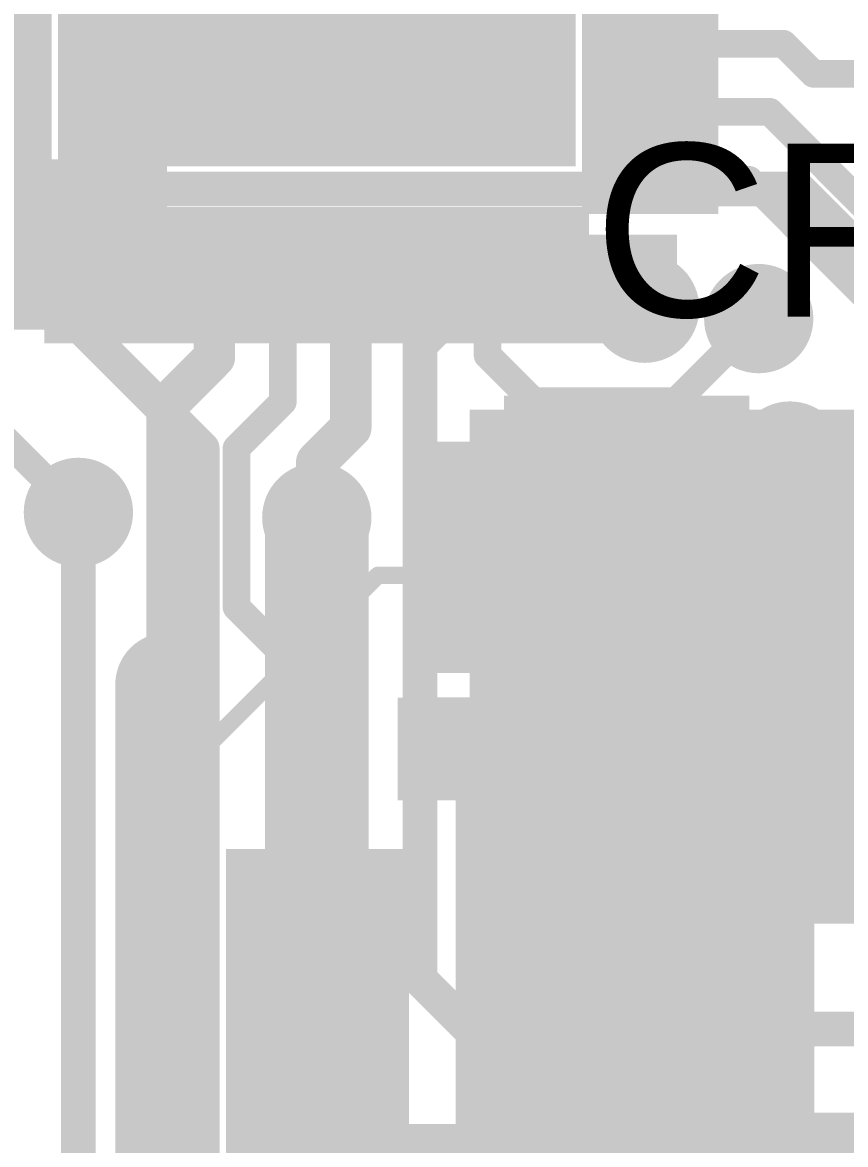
# Model space of a CAD drawing. Header units: millimetres. Extents: x -0.39 to 1.43, y -0.39 to 1.45.
# Drawn here: x 1.064 to 1.3021, y 0.2391 to 0.5637 of the extents above; entities that cross this region are included whole.
import ezdxf

# ---------------------------------------------------------------- set-up
doc = ezdxf.new("R2010")
doc.units = ezdxf.units.MM
doc.header["$MEASUREMENT"] = 0
for name, color, linetype in [('BottomLayer', 5, 'Continuous'), ('BottomPaste', 16, 'Continuous'), ('BottomSolder', 6, 'Continuous'), ('TopLayer', 1, 'Continuous'), ('TopOverlay', 2, 'Continuous'), ('TopPaste', 8, 'Continuous'), ('TopSolder', 216, 'Continuous'), ('ViaHoleLayer', 16, 'Continuous')]:
    doc.layers.add(name, color=color, linetype=linetype)
doc.styles.add('Arial', font='', dxfattribs={"height": 0.2})
doc.styles.get('Arial').set_extended_font_data('Arial')

# ---------------------------------------------------------------- blocks, each defined once
blk = doc.blocks.new('C___0402_B_51')
at = {"layer": 'BottomLayer'}
for points in [[(-0.009500000000000001, 0.0125), (-0.009499999999999998, -0.0125), (-0.0275, -0.0125), (-0.0275, 0.0125)], [(0.0275, 0.0125), (0.0275, -0.0125), (0.009500000000000001, -0.0125), (0.009499999999999998, 0.0125)]]:
    blk.add_hatch(color=5, dxfattribs=at).paths.add_polyline_path(points)
at = {"layer": 'BottomPaste'}
for points in [[(-0.009500000000000001, 0.0125), (-0.009499999999999998, -0.0125), (-0.0275, -0.0125), (-0.0275, 0.0125)], [(0.0275, 0.0125), (0.0275, -0.0125), (0.009500000000000001, -0.0125), (0.009499999999999998, 0.0125)]]:
    blk.add_hatch(color=16, dxfattribs=at).paths.add_polyline_path(points)
at = {"layer": 'BottomSolder'}
for points in [[(-0.007137800000000001, 0.0148622), (-0.007137799999999999, -0.0148622), (-0.0298622, -0.0148622), (-0.0298622, 0.0148622)], [(0.0298622, 0.0148622), (0.0298622, -0.0148622), (0.007137800000000001, -0.0148622), (0.007137799999999999, 0.0148622)]]:
    blk.add_hatch(color=6, dxfattribs=at).paths.add_polyline_path(points)
blk = doc.blocks.new('RVT1H101M0607_52')
at = {"layer": 'TopLayer'}
blk.add_hatch(color=1, dxfattribs=at).paths.add_polyline_path([(-0.17913385, 0.03149605), (-0.04133855, 0.03149605), (-0.04133855, -0.03149605), (-0.17913385, -0.03149605)])
at = {"layer": 'TopPaste'}
blk.add_hatch(color=8, dxfattribs=at).paths.add_polyline_path([(-0.17913385, 0.03149605), (-0.04133855, 0.03149605), (-0.04133855, -0.03149605), (-0.17913385, -0.03149605)])
at = {"layer": 'TopSolder'}
blk.add_hatch(color=216, dxfattribs=at).paths.add_polyline_path([(-0.18313385, 0.03549605), (-0.03733855, 0.03549605), (-0.03733855, -0.03549605), (-0.18313385, -0.03549605)])
at = {"layer": 'TopOverlay', "const_width": 0.005}
for points in [[(-0.1312362, 0.052), (-0.1312362, 0.072)], [(-0.1542362, 0.04), (-0.1542362, 0.068)], [(-0.1402362, 0.054), (-0.1682362, 0.054)], [(-0.1312362, -0.072), (-0.1312362, -0.052)], [(-0.0722362, -0.131), (-0.1312362, -0.072)], [(0.1307638, -0.131), (-0.0722362, -0.131)]]:
    blk.add_lwpolyline(points, dxfattribs=at)
at = {"layer": 'TopOverlay', "const_width": 0.0025}
for points in [[(-0.1694862, 0.054, 1), (-0.1669862, 0.054, 1)], [(-0.1414862, 0.054, 1), (-0.1389862, 0.054, 1)], [(-0.1324862, 0.052, 1), (-0.1299862, 0.052, 1)], [(-0.1554862, 0.04, 1), (-0.1529862, 0.04, 1)], [(-0.1324862, -0.052, 1), (-0.1299862, -0.052, 1)], [(-0.1324862, -0.072, 1), (-0.1299862, -0.072, 1)], [(-0.1324862, -0.072, 1), (-0.1299862, -0.072, 1)], [(-0.0734862, -0.131, 1), (-0.0709862, -0.131, 1)], [(-0.0734862, -0.131, 1), (-0.0709862, -0.131, 1)]]:
    blk.add_lwpolyline(points, format="xyb", close=True, dxfattribs=at)
blk = doc.blocks.new('C__0603_B_53')
at = {"layer": 'BottomLayer'}
for points in [[(-0.045, -0.0175), (-0.045, 0.0175), (-0.015, 0.0175), (-0.015, -0.0175)], [(0.015, -0.0175), (0.015, 0.0175), (0.045, 0.0175), (0.045, -0.0175)]]:
    blk.add_hatch(color=5, dxfattribs=at).paths.add_polyline_path(points)
at = {"layer": 'BottomPaste'}
for points in [[(-0.045, -0.0175), (-0.045, 0.0175), (-0.015, 0.0175), (-0.015, -0.0175)], [(0.015, -0.0175), (0.015, 0.0175), (0.045, 0.0175), (0.045, -0.0175)]]:
    blk.add_hatch(color=16, dxfattribs=at).paths.add_polyline_path(points)
at = {"layer": 'BottomSolder'}
for points in [[(-0.0473622, -0.0198622), (-0.0473622, 0.0198622), (-0.0126378, 0.0198622), (-0.0126378, -0.0198622)], [(0.0126378, -0.0198622), (0.0126378, 0.0198622), (0.0473622, 0.0198622), (0.0473622, -0.0198622)]]:
    blk.add_hatch(color=6, dxfattribs=at).paths.add_polyline_path(points)
blk = doc.blocks.new('R___1210_B_66')
at = {"layer": 'BottomLayer'}
for points in [[(-0.08110235, 0.0535433), (-0.03622045, 0.0535433), (-0.03622045, -0.0535433), (-0.08110235, -0.0535433)], [(0.03622045, 0.0535433), (0.08110235, 0.0535433), (0.08110235, -0.0535433), (0.03622045, -0.0535433)]]:
    blk.add_hatch(color=5, dxfattribs=at).paths.add_polyline_path(points)
at = {"layer": 'BottomPaste'}
for points in [[(-0.08110235, 0.0535433), (-0.03622045, 0.0535433), (-0.03622045, -0.0535433), (-0.08110235, -0.0535433)], [(0.03622045, 0.0535433), (0.08110235, 0.0535433), (0.08110235, -0.0535433), (0.03622045, -0.0535433)]]:
    blk.add_hatch(color=16, dxfattribs=at).paths.add_polyline_path(points)
at = {"layer": 'BottomSolder'}
for points in [[(-0.08510235, 0.0575433), (-0.03222045, 0.0575433), (-0.03222045, -0.0575433), (-0.08510235, -0.0575433)], [(0.03222045, 0.0575433), (0.08510235, 0.0575433), (0.08510235, -0.0575433), (0.03222045, -0.0575433)]]:
    blk.add_hatch(color=6, dxfattribs=at).paths.add_polyline_path(points)
blk = doc.blocks.new('TMC2130_LA_T_B_76')
at = {"layer": 'BottomLayer'}
for points in [[(-0.0629921, 0.13188975), (-0.0629921, 0.10039365), (-0.0748031, 0.10039365), (-0.0748031, 0.13188975)], [(-0.0433071, 0.13188975), (-0.0433071, 0.10039365), (-0.0551181, 0.10039365), (-0.0551181, 0.13188975)], [(-0.023622, 0.13188975), (-0.023622, 0.10039365), (-0.035433, 0.10039365), (-0.035433, 0.13188975)], [(-0.003936999999999997, 0.13188975), (-0.003937000000000003, 0.10039365), (-0.015748, 0.10039365), (-0.015748, 0.13188975)], [(0.0157481, 0.13188975), (0.0157481, 0.10039365), (0.003937099999999997, 0.10039365), (0.003937100000000003, 0.13188975)], [(0.0354331, 0.13188975), (0.0354331, 0.10039365), (0.0236221, 0.10039365), (0.0236221, 0.13188975)], [(0.0551181, 0.13188975), (0.0551181, 0.10039365), (0.0433071, 0.10039365), (0.0433071, 0.13188975)], [(0.0748032, 0.13188975), (0.0748032, 0.10039365), (0.0629922, 0.10039365), (0.0629922, 0.13188975)], [(-0.11220475, 0.0944881), (-0.08070865, 0.0944881), (-0.08070865, 0.0826771), (-0.11220475, 0.0826771)], [(0.11220485, 0.0826771), (0.08070875, 0.0826771), (0.08070875, 0.0944881), (0.11220485, 0.0944881)], [(-0.07086615, 0.08070865), (0.07086615, 0.08070865), (0.07086615, -0.08070865), (-0.07086615, -0.08070865)], [(-0.11220475, 0.074803), (-0.08070865, 0.074803), (-0.08070865, 0.062992), (-0.11220475, 0.062992)], [(0.11220485, 0.0629921), (0.08070875, 0.0629921), (0.08070875, 0.0748031), (0.11220485, 0.0748031)], [(-0.11220475, 0.055118), (-0.08070865, 0.055118), (-0.08070865, 0.043307), (-0.11220475, 0.043307)], [(0.11220485, 0.043307), (0.08070875, 0.043307), (0.08070875, 0.055118), (0.11220485, 0.055118)], [(-0.11220475, 0.0354329), (-0.08070865, 0.0354329), (-0.08070865, 0.0236219), (-0.11220475, 0.0236219)], [(0.11220485, 0.023622), (0.08070875, 0.023622), (0.08070875, 0.035433), (0.11220485, 0.035433)], [(-0.11220475, 0.0157479), (-0.08070865, 0.0157479), (-0.08070865, 0.0039369), (-0.11220475, 0.0039369)], [(0.11220485, 0.003936899999999998), (0.08070875, 0.003936900000000002), (0.08070875, 0.0157479), (0.11220485, 0.0157479)], [(-0.11220475, -0.0039371), (-0.08070865, -0.0039371), (-0.08070865, -0.0157481), (-0.11220475, -0.0157481)], [(0.11220485, -0.0157481), (0.08070875, -0.0157481), (0.08070875, -0.003937099999999998), (0.11220485, -0.003937100000000002)], [(-0.11220475, -0.0236222), (-0.08070865, -0.0236222), (-0.08070865, -0.0354332), (-0.11220475, -0.0354332)], [(0.11220485, -0.0354331), (0.08070875, -0.0354331), (0.08070875, -0.0236221), (0.11220485, -0.0236221)], [(-0.11220475, -0.0433072), (-0.08070865, -0.0433072), (-0.08070865, -0.0551182), (-0.11220475, -0.0551182)], [(0.11220485, -0.0551182), (0.08070875, -0.0551182), (0.08070875, -0.0433072), (0.11220485, -0.0433072)], [(-0.11220475, -0.0629923), (-0.08070865, -0.0629923), (-0.08070865, -0.0748033), (-0.11220475, -0.0748033)], [(0.11220485, -0.0748032), (0.08070875, -0.0748032), (0.08070875, -0.0629922), (0.11220485, -0.0629922)], [(-0.11220475, -0.0826773), (-0.08070865, -0.0826773), (-0.08070865, -0.0944883), (-0.11220475, -0.0944883)], [(0.11220485, -0.0944883), (0.08070875, -0.0944883), (0.08070875, -0.0826773), (0.11220485, -0.0826773)], [(-0.0748031, -0.13188995), (-0.0748031, -0.10039385), (-0.0629921, -0.10039385), (-0.0629921, -0.13188995)], [(-0.055118, -0.13188995), (-0.055118, -0.10039385), (-0.043307, -0.10039385), (-0.043307, -0.13188995)], [(-0.035433, -0.13188995), (-0.035433, -0.10039385), (-0.023622, -0.10039385), (-0.023622, -0.13188995)], [(-0.015748, -0.13188995), (-0.015748, -0.10039385), (-0.003937, -0.10039385), (-0.003937, -0.13188995)], [(0.003937099999999999, -0.13188995), (0.003937100000000001, -0.10039385), (0.0157481, -0.10039385), (0.0157481, -0.13188995)], [(0.0236221, -0.13188995), (0.0236221, -0.10039385), (0.0354331, -0.10039385), (0.0354331, -0.13188995)], [(0.0433072, -0.13188995), (0.0433072, -0.10039385), (0.0551182, -0.10039385), (0.0551182, -0.13188995)], [(0.0629922, -0.13188995), (0.0629922, -0.10039385), (0.0748032, -0.10039385), (0.0748032, -0.13188995)]]:
    blk.add_hatch(color=5, dxfattribs=at).paths.add_polyline_path(points)
at = {"layer": 'BottomPaste'}
for points in [[(-0.0629921, 0.13188975), (-0.0629921, 0.10039365), (-0.0748031, 0.10039365), (-0.0748031, 0.13188975)], [(-0.0433071, 0.13188975), (-0.0433071, 0.10039365), (-0.0551181, 0.10039365), (-0.0551181, 0.13188975)], [(-0.023622, 0.13188975), (-0.023622, 0.10039365), (-0.035433, 0.10039365), (-0.035433, 0.13188975)], [(-0.003936999999999997, 0.13188975), (-0.003937000000000003, 0.10039365), (-0.015748, 0.10039365), (-0.015748, 0.13188975)], [(0.0157481, 0.13188975), (0.0157481, 0.10039365), (0.003937099999999997, 0.10039365), (0.003937100000000003, 0.13188975)], [(0.0354331, 0.13188975), (0.0354331, 0.10039365), (0.0236221, 0.10039365), (0.0236221, 0.13188975)], [(0.0551181, 0.13188975), (0.0551181, 0.10039365), (0.0433071, 0.10039365), (0.0433071, 0.13188975)], [(0.0748032, 0.13188975), (0.0748032, 0.10039365), (0.0629922, 0.10039365), (0.0629922, 0.13188975)], [(-0.11220475, 0.0944881), (-0.08070865, 0.0944881), (-0.08070865, 0.0826771), (-0.11220475, 0.0826771)], [(0.11220485, 0.0826771), (0.08070875, 0.0826771), (0.08070875, 0.0944881), (0.11220485, 0.0944881)], [(-0.07086615, 0.08070865), (0.07086615, 0.08070865), (0.07086615, -0.08070865), (-0.07086615, -0.08070865)], [(-0.11220475, 0.074803), (-0.08070865, 0.074803), (-0.08070865, 0.062992), (-0.11220475, 0.062992)], [(0.11220485, 0.0629921), (0.08070875, 0.0629921), (0.08070875, 0.0748031), (0.11220485, 0.0748031)], [(-0.11220475, 0.055118), (-0.08070865, 0.055118), (-0.08070865, 0.043307), (-0.11220475, 0.043307)], [(0.11220485, 0.043307), (0.08070875, 0.043307), (0.08070875, 0.055118), (0.11220485, 0.055118)], [(-0.11220475, 0.0354329), (-0.08070865, 0.0354329), (-0.08070865, 0.0236219), (-0.11220475, 0.0236219)], [(0.11220485, 0.023622), (0.08070875, 0.023622), (0.08070875, 0.035433), (0.11220485, 0.035433)], [(-0.11220475, 0.0157479), (-0.08070865, 0.0157479), (-0.08070865, 0.0039369), (-0.11220475, 0.0039369)], [(0.11220485, 0.003936899999999998), (0.08070875, 0.003936900000000002), (0.08070875, 0.0157479), (0.11220485, 0.0157479)], [(-0.11220475, -0.0039371), (-0.08070865, -0.0039371), (-0.08070865, -0.0157481), (-0.11220475, -0.0157481)], [(0.11220485, -0.0157481), (0.08070875, -0.0157481), (0.08070875, -0.003937099999999998), (0.11220485, -0.003937100000000002)], [(-0.11220475, -0.0236222), (-0.08070865, -0.0236222), (-0.08070865, -0.0354332), (-0.11220475, -0.0354332)], [(0.11220485, -0.0354331), (0.08070875, -0.0354331), (0.08070875, -0.0236221), (0.11220485, -0.0236221)], [(-0.11220475, -0.0433072), (-0.08070865, -0.0433072), (-0.08070865, -0.0551182), (-0.11220475, -0.0551182)], [(0.11220485, -0.0551182), (0.08070875, -0.0551182), (0.08070875, -0.0433072), (0.11220485, -0.0433072)], [(-0.11220475, -0.0629923), (-0.08070865, -0.0629923), (-0.08070865, -0.0748033), (-0.11220475, -0.0748033)], [(0.11220485, -0.0748032), (0.08070875, -0.0748032), (0.08070875, -0.0629922), (0.11220485, -0.0629922)], [(-0.11220475, -0.0826773), (-0.08070865, -0.0826773), (-0.08070865, -0.0944883), (-0.11220475, -0.0944883)], [(0.11220485, -0.0944883), (0.08070875, -0.0944883), (0.08070875, -0.0826773), (0.11220485, -0.0826773)], [(-0.0748031, -0.13188995), (-0.0748031, -0.10039385), (-0.0629921, -0.10039385), (-0.0629921, -0.13188995)], [(-0.055118, -0.13188995), (-0.055118, -0.10039385), (-0.043307, -0.10039385), (-0.043307, -0.13188995)], [(-0.035433, -0.13188995), (-0.035433, -0.10039385), (-0.023622, -0.10039385), (-0.023622, -0.13188995)], [(-0.015748, -0.13188995), (-0.015748, -0.10039385), (-0.003937, -0.10039385), (-0.003937, -0.13188995)], [(0.003937099999999999, -0.13188995), (0.003937100000000001, -0.10039385), (0.0157481, -0.10039385), (0.0157481, -0.13188995)], [(0.0236221, -0.13188995), (0.0236221, -0.10039385), (0.0354331, -0.10039385), (0.0354331, -0.13188995)], [(0.0433072, -0.13188995), (0.0433072, -0.10039385), (0.0551182, -0.10039385), (0.0551182, -0.13188995)], [(0.0629922, -0.13188995), (0.0629922, -0.10039385), (0.0748032, -0.10039385), (0.0748032, -0.13188995)]]:
    blk.add_hatch(color=16, dxfattribs=at).paths.add_polyline_path(points)
at = {"layer": 'BottomSolder'}
for points in [[(-0.0589921, 0.13588975), (-0.0589921, 0.09639365), (-0.0788031, 0.09639365), (-0.0788031, 0.13588975)], [(-0.0393071, 0.13588975), (-0.0393071, 0.09639365), (-0.0591181, 0.09639365), (-0.0591181, 0.13588975)], [(-0.019622, 0.13588975), (-0.019622, 0.09639365), (-0.039433, 0.09639365), (-0.039433, 0.13588975)], [(6.300000000000291e-05, 0.13588975), (6.299999999999709e-05, 0.09639365), (-0.019748, 0.09639365), (-0.019748, 0.13588975)], [(0.0197481, 0.13588975), (0.0197481, 0.09639365), (-6.290000000000291e-05, 0.09639365), (-6.289999999999708e-05, 0.13588975)], [(0.0394331, 0.13588975), (0.0394331, 0.09639365), (0.0196221, 0.09639365), (0.0196221, 0.13588975)], [(0.0591181, 0.13588975), (0.0591181, 0.09639365), (0.0393071, 0.09639365), (0.0393071, 0.13588975)], [(0.0788032, 0.13588975), (0.0788032, 0.09639365), (0.0589922, 0.09639365), (0.0589922, 0.13588975)], [(-0.11620475, 0.0984881), (-0.07670865, 0.0984881), (-0.07670865, 0.0786771), (-0.11620475, 0.0786771)], [(0.11620485, 0.0786771), (0.07670875, 0.0786771), (0.07670875, 0.0984881), (0.11620485, 0.0984881)], [(-0.07486615, 0.08470865), (0.07486615, 0.08470865), (0.07486615, -0.08470865), (-0.07486615, -0.08470865)], [(-0.11620475, 0.078803), (-0.07670865, 0.078803), (-0.07670865, 0.058992), (-0.11620475, 0.058992)], [(0.11620485, 0.0589921), (0.07670875, 0.0589921), (0.07670875, 0.0788031), (0.11620485, 0.0788031)], [(-0.11620475, 0.059118), (-0.07670865, 0.059118), (-0.07670865, 0.039307), (-0.11620475, 0.039307)], [(0.11620485, 0.039307), (0.07670875, 0.039307), (0.07670875, 0.059118), (0.11620485, 0.059118)], [(-0.11620475, 0.0394329), (-0.07670865, 0.0394329), (-0.07670865, 0.0196219), (-0.11620475, 0.0196219)], [(0.11620485, 0.019622), (0.07670875, 0.019622), (0.07670875, 0.039433), (0.11620485, 0.039433)], [(-0.11620475, 0.0197479), (-0.07670865, 0.0197479), (-0.07670865, -6.31e-05), (-0.11620475, -6.31e-05)], [(0.11620485, -6.310000000000292e-05), (0.07670875, -6.309999999999709e-05), (0.07670875, 0.0197479), (0.11620485, 0.0197479)], [(-0.11620475, 6.29e-05), (-0.07670865, 6.29e-05), (-0.07670865, -0.0197481), (-0.11620475, -0.0197481)], [(0.11620485, -0.0197481), (0.07670875, -0.0197481), (0.07670875, 6.290000000000291e-05), (0.11620485, 6.289999999999708e-05)], [(-0.11620475, -0.0196222), (-0.07670865, -0.0196222), (-0.07670865, -0.0394332), (-0.11620475, -0.0394332)], [(0.11620485, -0.0394331), (0.07670875, -0.0394331), (0.07670875, -0.0196221), (0.11620485, -0.0196221)], [(-0.11620475, -0.0393072), (-0.07670865, -0.0393072), (-0.07670865, -0.0591182), (-0.11620475, -0.0591182)], [(0.11620485, -0.0591182), (0.07670875, -0.0591182), (0.07670875, -0.0393072), (0.11620485, -0.0393072)], [(-0.11620475, -0.0589923), (-0.07670865, -0.0589923), (-0.07670865, -0.0788033), (-0.11620475, -0.0788033)], [(0.11620485, -0.0788032), (0.07670875, -0.0788032), (0.07670875, -0.0589922), (0.11620485, -0.0589922)], [(-0.11620475, -0.0786773), (-0.07670865, -0.0786773), (-0.07670865, -0.0984883), (-0.11620475, -0.0984883)], [(0.11620485, -0.0984883), (0.07670875, -0.0984883), (0.07670875, -0.0786773), (0.11620485, -0.0786773)], [(-0.0788031, -0.13588995), (-0.0788031, -0.09639385), (-0.0589921, -0.09639385), (-0.0589921, -0.13588995)], [(-0.059118, -0.13588995), (-0.059118, -0.09639385), (-0.039307, -0.09639385), (-0.039307, -0.13588995)], [(-0.039433, -0.13588995), (-0.039433, -0.09639385), (-0.019622, -0.09639385), (-0.019622, -0.13588995)], [(-0.019748, -0.13588995), (-0.019748, -0.09639385), (6.300000000000145e-05, -0.09639385), (6.299999999999855e-05, -0.13588995)], [(-6.290000000000146e-05, -0.13588995), (-6.289999999999855e-05, -0.09639385), (0.0197481, -0.09639385), (0.0197481, -0.13588995)], [(0.0196221, -0.13588995), (0.0196221, -0.09639385), (0.0394331, -0.09639385), (0.0394331, -0.13588995)], [(0.0393072, -0.13588995), (0.0393072, -0.09639385), (0.0591182, -0.09639385), (0.0591182, -0.13588995)], [(0.0589922, -0.13588995), (0.0589922, -0.09639385), (0.0788032, -0.09639385), (0.0788032, -0.13588995)]]:
    blk.add_hatch(color=6, dxfattribs=at).paths.add_polyline_path(points)

msp = doc.modelspace()

# ---------------------------------------------------------------- hatches: boundary and pattern name
at = {"layer": 'BottomLayer'}
h = msp.add_hatch(color=5, dxfattribs=at)
edge = h.paths.add_edge_path()
edge.add_arc((1.0960157, 0.5438848), 0.011811, 0, 360)
h = msp.add_hatch(color=5, dxfattribs=at)
edge = h.paths.add_edge_path()
edge.add_arc((1.1220983, 0.5438848), 0.011811, 0, 360)
h = msp.add_hatch(color=5, dxfattribs=at)
edge = h.paths.add_edge_path()
edge.add_arc((1.1481809, 0.5438848), 0.011811, 0, 360)
h = msp.add_hatch(color=5, dxfattribs=at)
edge = h.paths.add_edge_path()
edge.add_arc((1.1742635, 0.5438848), 0.011811, 0, 360)
h = msp.add_hatch(color=5, dxfattribs=at)
edge = h.paths.add_edge_path()
edge.add_arc((1.2003461, 0.5438848), 0.011811, 0, 360)
for points in [[(1.0380324, 0.4748271), (1.1058268, 0.4748271), (1.1058268, 0.5240397), (1.0380324, 0.5240397)], [(1.212126, 0.4708271), (1.2533838, 0.4708271), (1.2533838, 0.5023233), (1.212126, 0.5023233)], [(1.1746614, 0.3794838), (1.2932076, 0.3794838), (1.2932076, 0.442401), (1.1746614, 0.442401)], [(1.1746614, 0.3754838), (1.3352402, 0.3754838), (1.3352402, 0.3944838), (1.1746614, 0.3944838)], [(1.2982402, 0.309), (1.3563838, 0.309), (1.3563838, 0.3944838), (1.2982402, 0.3944838)], [(1.1748819, 0.3409838), (1.2897487, 0.3409838), (1.2897487, 0.3684838), (1.1748819, 0.3684838)], [(1.1893225, 0.091), (1.2897487, 0.091), (1.2897487, 0.3684838), (1.1893225, 0.3684838)], [(1.2492204, 0.091), (1.3102402, 0.091), (1.3102402, 0.2482764), (1.2492204, 0.2482764)]]:
    msp.add_hatch(color=5, dxfattribs=at).paths.add_polyline_path(points)
h = msp.add_hatch(color=5, dxfattribs=at)
edge = h.paths.add_edge_path()
edge.add_arc((1.244, 0.481), 0.011811, 0, 360)
h = msp.add_hatch(color=5, dxfattribs=at)
edge = h.paths.add_edge_path()
edge.add_arc((1.277, 0.478), 0.011811, 0, 360)
h = msp.add_hatch(color=5, dxfattribs=at)
edge = h.paths.add_edge_path()
edge.add_arc((1.2860235, 0.4382389), 0.011811, 0, 360)
h = msp.add_hatch(color=5, dxfattribs=at)
edge = h.paths.add_edge_path()
edge.add_arc((1.2050315, 0.430771), 0.011811, 0, 360)
h = msp.add_hatch(color=5, dxfattribs=at)
edge = h.paths.add_edge_path()
edge.add_arc((1.0801526, 0.4219444), 0.011811, 0, 360)
h = msp.add_hatch(color=5, dxfattribs=at)
edge = h.paths.add_edge_path()
edge.add_arc((1.1491338, 0.4204627), 0.011811, 0, 360)
h = msp.add_hatch(color=5, dxfattribs=at)
edge = h.paths.add_edge_path()
edge.add_arc((1.2047567, 0.3996923), 0.011811, 0, 360)
at = {"layer": 'BottomSolder'}
h = msp.add_hatch(color=6, dxfattribs=at)
edge = h.paths.add_edge_path()
edge.add_arc((1.0960157, 0.5438848), 0.015811, 0, 360)
h = msp.add_hatch(color=6, dxfattribs=at)
edge = h.paths.add_edge_path()
edge.add_arc((1.1220983, 0.5438848), 0.015811, 0, 360)
h = msp.add_hatch(color=6, dxfattribs=at)
edge = h.paths.add_edge_path()
edge.add_arc((1.1481809, 0.5438848), 0.015811, 0, 360)
h = msp.add_hatch(color=6, dxfattribs=at)
edge = h.paths.add_edge_path()
edge.add_arc((1.1742635, 0.5438848), 0.015811, 0, 360)
h = msp.add_hatch(color=6, dxfattribs=at)
edge = h.paths.add_edge_path()
edge.add_arc((1.2003461, 0.5438848), 0.015811, 0, 360)
h = msp.add_hatch(color=6, dxfattribs=at)
edge = h.paths.add_edge_path()
edge.add_arc((1.244, 0.481), 0.015811, 0, 360)
h = msp.add_hatch(color=6, dxfattribs=at)
edge = h.paths.add_edge_path()
edge.add_arc((1.277, 0.478), 0.015811, 0, 360)
h = msp.add_hatch(color=6, dxfattribs=at)
edge = h.paths.add_edge_path()
edge.add_arc((1.2860235, 0.4382389), 0.015811, 0, 360)
h = msp.add_hatch(color=6, dxfattribs=at)
edge = h.paths.add_edge_path()
edge.add_arc((1.2050315, 0.430771), 0.015811, 0, 360)
h = msp.add_hatch(color=6, dxfattribs=at)
edge = h.paths.add_edge_path()
edge.add_arc((1.0801526, 0.4219444), 0.015811, 0, 360)
h = msp.add_hatch(color=6, dxfattribs=at)
edge = h.paths.add_edge_path()
edge.add_arc((1.1491338, 0.4204627), 0.015811, 0, 360)
h = msp.add_hatch(color=6, dxfattribs=at)
edge = h.paths.add_edge_path()
edge.add_arc((1.2047567, 0.3996923), 0.015811, 0, 360)
at = {"layer": 'TopLayer'}
h = msp.add_hatch(color=1, dxfattribs=at)
edge = h.paths.add_edge_path()
edge.add_arc((1.0960157, 0.5438848), 0.011811, 0, 360)
h = msp.add_hatch(color=1, dxfattribs=at)
edge = h.paths.add_edge_path()
edge.add_arc((1.1220983, 0.5438848), 0.011811, 0, 360)
h = msp.add_hatch(color=1, dxfattribs=at)
edge = h.paths.add_edge_path()
edge.add_arc((1.1481809, 0.5438848), 0.011811, 0, 360)
h = msp.add_hatch(color=1, dxfattribs=at)
edge = h.paths.add_edge_path()
edge.add_arc((1.1742635, 0.5438848), 0.011811, 0, 360)
h = msp.add_hatch(color=1, dxfattribs=at)
edge = h.paths.add_edge_path()
edge.add_arc((1.2003461, 0.5438848), 0.011811, 0, 360)
h = msp.add_hatch(color=1, dxfattribs=at)
edge = h.paths.add_edge_path()
edge.add_arc((1.244, 0.481), 0.011811, 0, 360)
h = msp.add_hatch(color=1, dxfattribs=at)
edge = h.paths.add_edge_path()
edge.add_arc((1.277, 0.478), 0.011811, 0, 360)
for points in [[(1.1933432, 0.303), (1.3565, 0.303), (1.3565, 0.4516686), (1.1933432, 0.4516686)], [(1.1748819, 0.091), (1.3052401, 0.091), (1.3052401, 0.245), (1.1748819, 0.245)]]:
    msp.add_hatch(color=1, dxfattribs=at).paths.add_polyline_path(points)
h = msp.add_hatch(color=1, dxfattribs=at)
edge = h.paths.add_edge_path()
edge.add_arc((1.2860235, 0.4382389), 0.011811, 0, 360)
h = msp.add_hatch(color=1, dxfattribs=at)
edge = h.paths.add_edge_path()
edge.add_arc((1.2050315, 0.430771), 0.011811, 0, 360)
h = msp.add_hatch(color=1, dxfattribs=at)
edge = h.paths.add_edge_path()
edge.add_arc((1.0801526, 0.4219444), 0.011811, 0, 360)
h = msp.add_hatch(color=1, dxfattribs=at)
edge = h.paths.add_edge_path()
edge.add_arc((1.1491338, 0.4204627), 0.011811, 0, 360)
h = msp.add_hatch(color=1, dxfattribs=at)
edge = h.paths.add_edge_path()
edge.add_arc((1.2047567, 0.3996923), 0.011811, 0, 360)
at = {"layer": 'TopSolder'}
h = msp.add_hatch(color=216, dxfattribs=at)
edge = h.paths.add_edge_path()
edge.add_arc((1.0960157, 0.5438848), 0.015811, 0, 360)
h = msp.add_hatch(color=216, dxfattribs=at)
edge = h.paths.add_edge_path()
edge.add_arc((1.1220983, 0.5438848), 0.015811, 0, 360)
h = msp.add_hatch(color=216, dxfattribs=at)
edge = h.paths.add_edge_path()
edge.add_arc((1.1481809, 0.5438848), 0.015811, 0, 360)
h = msp.add_hatch(color=216, dxfattribs=at)
edge = h.paths.add_edge_path()
edge.add_arc((1.1742635, 0.5438848), 0.015811, 0, 360)
h = msp.add_hatch(color=216, dxfattribs=at)
edge = h.paths.add_edge_path()
edge.add_arc((1.2003461, 0.5438848), 0.015811, 0, 360)
h = msp.add_hatch(color=216, dxfattribs=at)
edge = h.paths.add_edge_path()
edge.add_arc((1.244, 0.481), 0.015811, 0, 360)
h = msp.add_hatch(color=216, dxfattribs=at)
edge = h.paths.add_edge_path()
edge.add_arc((1.277, 0.478), 0.015811, 0, 360)
h = msp.add_hatch(color=216, dxfattribs=at)
edge = h.paths.add_edge_path()
edge.add_arc((1.2860235, 0.4382389), 0.015811, 0, 360)
h = msp.add_hatch(color=216, dxfattribs=at)
edge = h.paths.add_edge_path()
edge.add_arc((1.2050315, 0.430771), 0.015811, 0, 360)
h = msp.add_hatch(color=216, dxfattribs=at)
edge = h.paths.add_edge_path()
edge.add_arc((1.0801526, 0.4219444), 0.015811, 0, 360)
h = msp.add_hatch(color=216, dxfattribs=at)
edge = h.paths.add_edge_path()
edge.add_arc((1.1491338, 0.4204627), 0.015811, 0, 360)
h = msp.add_hatch(color=216, dxfattribs=at)
edge = h.paths.add_edge_path()
edge.add_arc((1.2047567, 0.3996923), 0.015811, 0, 360)
at = {"layer": 'ViaHoleLayer'}
h = msp.add_hatch(color=16, dxfattribs=at)
edge = h.paths.add_edge_path()
edge.add_arc((1.0960157, 0.5438848), 0.0059055, 0, 360)
h = msp.add_hatch(color=16, dxfattribs=at)
edge = h.paths.add_edge_path()
edge.add_arc((1.1220983, 0.5438848), 0.0059055, 0, 360)
h = msp.add_hatch(color=16, dxfattribs=at)
edge = h.paths.add_edge_path()
edge.add_arc((1.1481809, 0.5438848), 0.0059055, 0, 360)
h = msp.add_hatch(color=16, dxfattribs=at)
edge = h.paths.add_edge_path()
edge.add_arc((1.1742635, 0.5438848), 0.0059055, 0, 360)
h = msp.add_hatch(color=16, dxfattribs=at)
edge = h.paths.add_edge_path()
edge.add_arc((1.2003461, 0.5438848), 0.0059055, 0, 360)
h = msp.add_hatch(color=16, dxfattribs=at)
edge = h.paths.add_edge_path()
edge.add_arc((1.244, 0.481), 0.0059055, 0, 360)
h = msp.add_hatch(color=16, dxfattribs=at)
edge = h.paths.add_edge_path()
edge.add_arc((1.277, 0.478), 0.0059055, 0, 360)
h = msp.add_hatch(color=16, dxfattribs=at)
edge = h.paths.add_edge_path()
edge.add_arc((1.2860235, 0.4382389), 0.0059055, 0, 360)
h = msp.add_hatch(color=16, dxfattribs=at)
edge = h.paths.add_edge_path()
edge.add_arc((1.2050315, 0.430771), 0.0059055, 0, 360)
h = msp.add_hatch(color=16, dxfattribs=at)
edge = h.paths.add_edge_path()
edge.add_arc((1.0801526, 0.4219444), 0.0059055, 0, 360)
h = msp.add_hatch(color=16, dxfattribs=at)
edge = h.paths.add_edge_path()
edge.add_arc((1.1491338, 0.4204627), 0.0059055, 0, 360)
h = msp.add_hatch(color=16, dxfattribs=at)
edge = h.paths.add_edge_path()
edge.add_arc((1.2047567, 0.3996923), 0.0059055, 0, 360)

# ---------------------------------------------------------------- linework, layer by layer
at = {"layer": 'BottomLayer'}
for points, const_width in [([(1.2455906, 0.5575044), (1.2841247, 0.5575044)], 0.008), ([(1.2841247, 0.5575044), (1.2928097, 0.5488194)], 0.008), ([(1.0907676, 0.5386367), (1.0960157, 0.5438848)], 0.025), ([(1.2928097, 0.5488194), (1.3538181, 0.5488194)], 0.008), ([(1.0907676, 0.5109492), (1.0907676, 0.5386367)], 0.025), ([(1.2455906, 0.5378194), (1.2801811, 0.5378194)], 0.008), ([(1.2801811, 0.5378194), (1.3563838, 0.4616167)], 0.008), ([(1.2455906, 0.5181343), (1.2742157, 0.5181343)], 0.008), ([(1.2742157, 0.5181343), (1.3202402, 0.4721098)], 0.008), ([(1.067493, 0.4920232), (1.0787882, 0.4920232)], 0.025), ([(1.0787882, 0.4920232), (1.0802362, 0.4905752)], 0.025), ([(1.0802362, 0.4905752), (1.0894878, 0.4905752)], 0.025), ([(1.1195118, 0.4904807), (1.1196063, 0.4905752)], 0.012), ([(1.1195118, 0.4668203), (1.1195118, 0.4904807)], 0.012), ([(1.1392913, 0.4538893), (1.1392913, 0.4905752)], 0.008), ([(1.1589764, 0.4464011), (1.1589764, 0.4905752)], 0.012), ([(1.1786614, 0.4520744), (1.1786614, 0.4905752)], 0.008), ([(1.1983465, 0.4905752), (1.1985535, 0.4903682)], 0.008), ([(1.1985535, 0.4673828), (1.1985535, 0.4903682)], 0.008), ([(1.2180315, 0.4829055), (1.2180315, 0.4905752)], 0.008), ([(1.2180315, 0.4829055), (1.219937, 0.481)], 0.008), ([(1.219937, 0.481), (1.244, 0.481)], 0.008), ([(1.2531098, 0.4541098), (1.277, 0.478)], 0.008), ([(1.1058268, 0.4531353), (1.1195118, 0.4668203)], 0.012), ([(1.1985535, 0.4673828), (1.2118265, 0.4541098)], 0.008), ([(1.1058268, 0.372157), (1.1058268, 0.4531353)], 0.012), ([(1.1258976, 0.4404956), (1.1392913, 0.4538893)], 0.008), ([(1.2118265, 0.4541098), (1.2531098, 0.4541098)], 0.008), ([(1.1786614, 0.4520744), (1.1786615, 0.4520743)], 0.008), ([(1.1786614, 0.4384011), (1.1786614, 0.4520743)], 0.008), ([(1.0541132, 0.4479838), (1.0801526, 0.4219444)], 0.008), ([(1.1491338, 0.4365585), (1.1589764, 0.4464011)], 0.012), ([(1.1258976, 0.3945628), (1.1258976, 0.4404956)], 0.008), ([(1.1491338, 0.4204627), (1.1491338, 0.4365585)], 0.012), ([(1.1786615, 0.4384011), (1.2035788, 0.4134838)], 0.008), ([(1.2035788, 0.4134838), (1.2697487, 0.4134838)], 0.008), ([(1.2697487, 0.4134838), (1.2709987, 0.4122338)], 0.008), ([(1.2722487, 0.4134838), (1.2747487, 0.4134838)], 0.008), ([(1.1258976, 0.3945628), (1.1471628, 0.3732976)], 0.008), ([(1.1058268, 0.141472), (1.1058268, 0.372157)], 0.03), ([(1.1471628, 0.2691758), (1.1471628, 0.3732976)], 0.008), ([(1.2514084, 0.282253), (1.2666614, 0.267)], 0.008), ([(1.1471628, 0.2691758), (1.1493386, 0.267)], 0.008)]:
    msp.add_lwpolyline(points, dxfattribs=dict(at, const_width=const_width))
for points, const_width in [([(1.2435906, 0.5575044, 1), (1.2475906, 0.5575044, 1)], 0.004), ([(1.2821247, 0.5575044, 1), (1.2861247, 0.5575044, 1)], 0.004), ([(1.2821247, 0.5575044, 1), (1.2861247, 0.5575044, 1)], 0.004), ([(1.0897657, 0.5438848, 1), (1.1022657, 0.5438848, 1)], 0.0125), ([(1.2908097, 0.5488194, 1), (1.2948097, 0.5488194, 1)], 0.004), ([(1.2908097, 0.5488194, 1), (1.2948097, 0.5488194, 1)], 0.004), ([(1.0845176, 0.5386367, 1), (1.0970176, 0.5386367, 1)], 0.0125), ([(1.0845176, 0.5386367, 1), (1.0970176, 0.5386367, 1)], 0.0125), ([(1.2435906, 0.5378194, 1), (1.2475906, 0.5378194, 1)], 0.004), ([(1.2781811, 0.5378194, 1), (1.2821811, 0.5378194, 1)], 0.004), ([(1.2781811, 0.5378194, 1), (1.2821811, 0.5378194, 1)], 0.004), ([(1.0845176, 0.5109492, 1), (1.0970176, 0.5109492, 1)], 0.0125), ([(1.2435906, 0.5181343, 1), (1.2475906, 0.5181343, 1)], 0.004), ([(1.2722157, 0.5181343, 1), (1.2762157, 0.5181343, 1)], 0.004), ([(1.2722157, 0.5181343, 1), (1.2762157, 0.5181343, 1)], 0.004), ([(1.061243, 0.4920232, 1), (1.073743, 0.4920232, 1)], 0.0125), ([(1.0725382, 0.4920232, 1), (1.0850382, 0.4920232, 1)], 0.0125), ([(1.0725382, 0.4920232, 1), (1.0850382, 0.4920232, 1)], 0.0125), ([(1.0739862, 0.4905752, 1), (1.0864862, 0.4905752, 1)], 0.0125), ([(1.0739862, 0.4905752, 1), (1.0864862, 0.4905752, 1)], 0.0125), ([(1.0832378, 0.4905752, 1), (1.0957378, 0.4905752, 1)], 0.0125), ([(1.1165118, 0.4904807, 1), (1.1225118, 0.4904807, 1)], 0.006), ([(1.1165118, 0.4904807, 1), (1.1225118, 0.4904807, 1)], 0.006), ([(1.1166063, 0.4905752, 1), (1.1226063, 0.4905752, 1)], 0.006), ([(1.1372913, 0.4905752, 1), (1.1412913, 0.4905752, 1)], 0.004), ([(1.1559764, 0.4905752, 1), (1.1619764, 0.4905752, 1)], 0.006), ([(1.1766614, 0.4905752, 1), (1.1806614, 0.4905752, 1)], 0.004), ([(1.1963465, 0.4905752, 1), (1.2003465, 0.4905752, 1)], 0.004), ([(1.1965535, 0.4903682, 1), (1.2005535, 0.4903682, 1)], 0.004), ([(1.1965535, 0.4903682, 1), (1.2005535, 0.4903682, 1)], 0.004), ([(1.2160315, 0.4905752, 1), (1.2200315, 0.4905752, 1)], 0.004), ([(1.2160315, 0.4829055, 1), (1.2200315, 0.4829055, 1)], 0.004), ([(1.2160315, 0.4829055, 1), (1.2200315, 0.4829055, 1)], 0.004), ([(1.217937, 0.481, 1), (1.221937, 0.481, 1)], 0.004), ([(1.217937, 0.481, 1), (1.221937, 0.481, 1)], 0.004), ([(1.242, 0.481, 1), (1.246, 0.481, 1)], 0.004), ([(1.275, 0.478, 1), (1.279, 0.478, 1)], 0.004), ([(1.1165118, 0.4668203, 1), (1.1225118, 0.4668203, 1)], 0.006), ([(1.1165118, 0.4668203, 1), (1.1225118, 0.4668203, 1)], 0.006), ([(1.1965535, 0.4673828, 1), (1.2005535, 0.4673828, 1)], 0.004), ([(1.1965535, 0.4673828, 1), (1.2005535, 0.4673828, 1)], 0.004), ([(1.1028268, 0.4531353, 1), (1.1088268, 0.4531353, 1)], 0.006), ([(1.1028268, 0.4531353, 1), (1.1088268, 0.4531353, 1)], 0.006), ([(1.1372913, 0.4538893, 1), (1.1412913, 0.4538893, 1)], 0.004), ([(1.1372913, 0.4538893, 1), (1.1412913, 0.4538893, 1)], 0.004), ([(1.2098265, 0.4541098, 1), (1.2138265, 0.4541098, 1)], 0.004), ([(1.2098265, 0.4541098, 1), (1.2138265, 0.4541098, 1)], 0.004), ([(1.2511098, 0.4541098, 1), (1.2551098, 0.4541098, 1)], 0.004), ([(1.2511098, 0.4541098, 1), (1.2551098, 0.4541098, 1)], 0.004), ([(1.1766614, 0.4520744, 1), (1.1806614, 0.4520744, 1)], 0.004), ([(1.1766614, 0.4520744, 1), (1.1806614, 0.4520744, 1)], 0.004), ([(1.1766614, 0.4520743, 1), (1.1806614, 0.4520743, 1)], 0.004), ([(1.1766615, 0.4520743, 1), (1.1806615, 0.4520743, 1)], 0.004), ([(1.1559764, 0.4464011, 1), (1.1619764, 0.4464011, 1)], 0.006), ([(1.1559764, 0.4464011, 1), (1.1619764, 0.4464011, 1)], 0.006), ([(1.1238976, 0.4404956, 1), (1.1278976, 0.4404956, 1)], 0.004), ([(1.1238976, 0.4404956, 1), (1.1278976, 0.4404956, 1)], 0.004), ([(1.1461338, 0.4365585, 1), (1.1521338, 0.4365585, 1)], 0.006), ([(1.1461338, 0.4365585, 1), (1.1521338, 0.4365585, 1)], 0.006), ([(1.1766614, 0.4384011, 1), (1.1806614, 0.4384011, 1)], 0.004), ([(1.1766615, 0.4384011, 1), (1.1806615, 0.4384011, 1)], 0.004), ([(1.0781526, 0.4219444, 1), (1.0821526, 0.4219444, 1)], 0.004), ([(1.1461338, 0.4204627, 1), (1.1521338, 0.4204627, 1)], 0.006), ([(1.2015788, 0.4134838, 1), (1.2055788, 0.4134838, 1)], 0.004), ([(1.2015788, 0.4134838, 1), (1.2055788, 0.4134838, 1)], 0.004), ([(1.2677487, 0.4134838, 1), (1.2717487, 0.4134838, 1)], 0.004), ([(1.2677487, 0.4134838, 1), (1.2717487, 0.4134838, 1)], 0.004), ([(1.2689987, 0.4122338, 1), (1.2729987, 0.4122338, 1)], 0.004), ([(1.2702487, 0.4134838, 1), (1.2742487, 0.4134838, 1)], 0.004), ([(1.2727487, 0.4134838, 1), (1.2767487, 0.4134838, 1)], 0.004), ([(1.1238976, 0.3945628, 1), (1.1278976, 0.3945628, 1)], 0.004), ([(1.1238976, 0.3945628, 1), (1.1278976, 0.3945628, 1)], 0.004), ([(1.0983268, 0.372157, 1), (1.1133268, 0.372157, 1)], 0.015), ([(1.1028268, 0.372157, 1), (1.1088268, 0.372157, 1)], 0.006), ([(1.1451628, 0.3732976, 1), (1.1491628, 0.3732976, 1)], 0.004), ([(1.1451628, 0.3732976, 1), (1.1491628, 0.3732976, 1)], 0.004), ([(1.2494084, 0.282253, 1), (1.2534084, 0.282253, 1)], 0.004), ([(1.1451628, 0.2691758, 1), (1.1491628, 0.2691758, 1)], 0.004), ([(1.1451628, 0.2691758, 1), (1.1491628, 0.2691758, 1)], 0.004), ([(1.1473386, 0.267, 1), (1.1513386, 0.267, 1)], 0.004), ([(1.2646614, 0.267, 1), (1.2686614, 0.267, 1)], 0.004)]:
    msp.add_lwpolyline(points, format="xyb", close=True, dxfattribs=dict(at, const_width=const_width))
at = {"layer": 'TopLayer'}
for points, const_width in [([(1.0313941, 0.5515989), (1.067493, 0.5155)], 0.01), ([(1.067493, 0.5155), (1.2885, 0.5155)], 0.01), ([(1.2885, 0.5155), (1.311, 0.493)], 0.01), ([(1.042941, 0.513483), (1.116, 0.440424)], 0.01), ([(1.179, 0.4703545), (1.1896455, 0.481)], 0.01), ([(1.1896455, 0.481), (1.244, 0.481)], 0.01), ([(1.277, 0.478), (1.2799891, 0.4809891)], 0.008), ([(1.179, 0.2868781), (1.179, 0.4703545)], 0.01), ([(1.116, 0.0586863), (1.116, 0.440424)], 0.01), ([(1.1491338, 0.0533642), (1.1491338, 0.4204627)], 0.03), ([(1.0801526, 0.0629922), (1.0801526, 0.4219444)], 0.01), ([(1.179, 0.2868781), (1.1933433, 0.2725348)], 0.01), ([(1.1933433, 0.2725348), (1.3645348, 0.2725348)], 0.01)]:
    msp.add_lwpolyline(points, dxfattribs=dict(at, const_width=const_width))
for points, const_width in [([(1.064993, 0.5155, 1), (1.069993, 0.5155, 1)], 0.005), ([(1.064993, 0.5155, 1), (1.069993, 0.5155, 1)], 0.005), ([(1.286, 0.5155, 1), (1.291, 0.5155, 1)], 0.005), ([(1.286, 0.5155, 1), (1.291, 0.5155, 1)], 0.005), ([(1.1871455, 0.481, 1), (1.1921455, 0.481, 1)], 0.005), ([(1.1871455, 0.481, 1), (1.1921455, 0.481, 1)], 0.005), ([(1.2415, 0.481, 1), (1.2465, 0.481, 1)], 0.005), ([(1.2779891, 0.4809891, 1), (1.2819891, 0.4809891, 1)], 0.004), ([(1.275, 0.478, 1), (1.279, 0.478, 1)], 0.004), ([(1.1765, 0.4703545, 1), (1.1815, 0.4703545, 1)], 0.005), ([(1.1765, 0.4703545, 1), (1.1815, 0.4703545, 1)], 0.005), ([(1.1135, 0.440424, 1), (1.1185, 0.440424, 1)], 0.005), ([(1.1135, 0.440424, 1), (1.1185, 0.440424, 1)], 0.005), ([(1.1416338, 0.4204627, 1), (1.1566338, 0.4204627, 1)], 0.015), ([(1.0776526, 0.4219444, 1), (1.0826526, 0.4219444, 1)], 0.005), ([(1.1765, 0.2868781, 1), (1.1815, 0.2868781, 1)], 0.005), ([(1.1765, 0.2868781, 1), (1.1815, 0.2868781, 1)], 0.005), ([(1.1908433, 0.2725348, 1), (1.1958433, 0.2725348, 1)], 0.005), ([(1.1908433, 0.2725348, 1), (1.1958433, 0.2725348, 1)], 0.005)]:
    msp.add_lwpolyline(points, format="xyb", close=True, dxfattribs=dict(at, const_width=const_width))

# ---------------------------------------------------------------- block references
for name, p in [('TMC2130_LA_T_B_76', (1.1491338, 0.6067171)), ('R___1210_B_66', (1.208, 0.267))]:
    msp.add_blockref(name, p)
for name, p, rotation in [('RVT1H101M0607_52', (1.2388393, 0.2725348), 270), ('C__0603_B_53', (1.2722487, 0.3834838), 270), ('C___0402_B_51', (1.1653819, 0.3534838), 180)]:
    msp.add_blockref(name, p, dxfattribs=dict(rotation=rotation))

# ---------------------------------------------------------------- texts
at = {"layer": 'TopOverlay', "style": 'Arial'}
msp.add_text('CFG1', height=0.05, rotation=360, dxfattribs=at).set_placement((1.2292096, 0.4785856))

doc.saveas('drawing.dxf')
